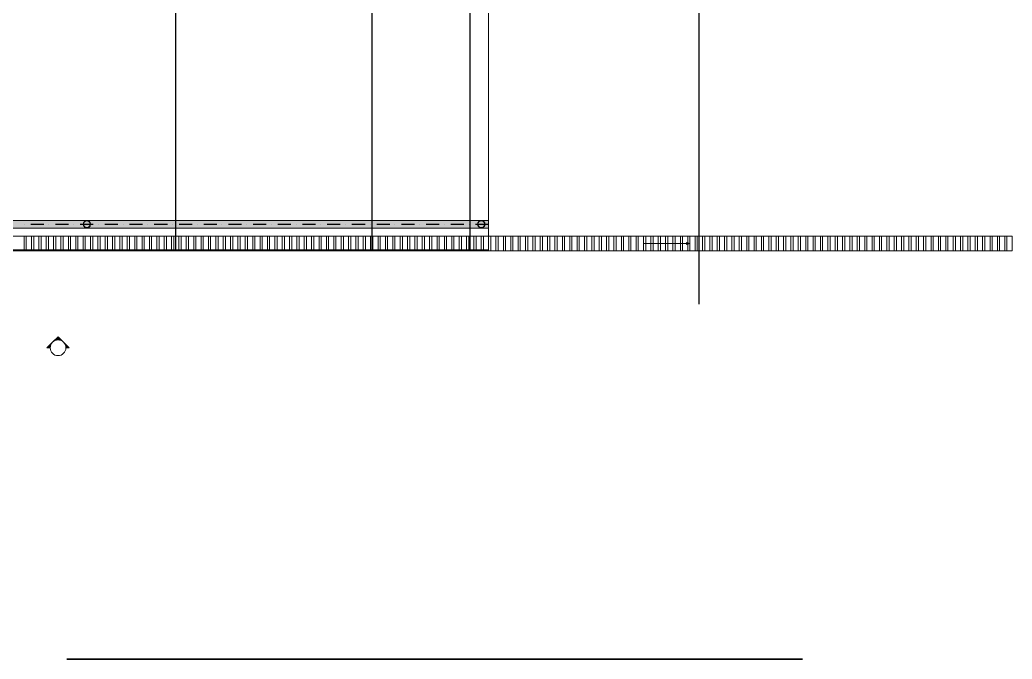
# Model space of a CAD drawing. Header units: inches. Extents: x 7565 to 90684, y 8795 to 31303.
# Drawn here: x 76982 to 90440, y 8892 to 17566 of the extents above; entities that cross this region are included whole.
import ezdxf

# ---------------------------------------------------------------- set-up
doc = ezdxf.new("R2010")
doc.units = ezdxf.units.IN
doc.header["$MEASUREMENT"] = 0
doc.layers.add('A-PlaceMent', color=50, linetype='Continuous')
doc.layers.add('PDF_Marker - Elevation', color=7, linetype='Continuous')
doc.layers.add('PDF_Interior$-$Furniture$', color=7, linetype='Continuous', true_color=0xaaaaaa)
doc.layers.add('PDF_Structural - Bearing', color=7, linetype='Continuous', true_color=0xfe847a)

msp = doc.modelspace()

# ---------------------------------------------------------------- hatches: boundary and pattern name
at = {"layer": 'PDF_Marker - Elevation', "transparency": 33554559}
msp.add_hatch(color=256, dxfattribs=at).paths.add_polyline_path([(77425, 13191), (77459, 13214), (77500, 13222), (77541, 13214), (77575, 13191), (77500, 13266)])

# ---------------------------------------------------------------- linework, layer by layer
at = {"layer": 'A-PlaceMent'}
for p, q in [((79100, 14431), (79100, 30673)), ((81760, 14431), (81760, 30673)), ((83090, 14431), (83090, 30673)), ((86190, 30363), (86190, 13710))]:
    msp.add_line(p, q, dxfattribs=at)
at = {"layer": 'PDF_Interior$-$Furniture$', "color": 136, "lineweight": 18, "true_color": 0x008080}
for points in [[(72439, 14841), (72439, 14839), (72439, 14835), (72439, 14828), (72439, 14753), (72439, 14747), (72439, 14743), (72439, 14741), (83339, 14741), (83339, 14743), (83339, 14747), (83339, 14753), (83339, 14828), (83339, 14835), (83339, 14839), (83339, 14841)], [(77891, 14843), (77916, 14837), (77934, 14818), (77941, 14793), (77934, 14768), (77916, 14750), (77891, 14743), (77866, 14750), (77848, 14768), (77841, 14793), (77848, 14818), (77866, 14837)], [(77891, 14840), (77868, 14834), (77850, 14817), (77844, 14793), (77850, 14770), (77868, 14753), (77891, 14747), (77914, 14753), (77931, 14770), (77938, 14793), (77931, 14817), (77914, 14834)], [(83241, 14843), (83266, 14837), (83284, 14818), (83291, 14793), (83284, 14768), (83266, 14750), (83241, 14743), (83216, 14750), (83198, 14768), (83191, 14793), (83198, 14818), (83216, 14837)], [(83241, 14840), (83218, 14834), (83200, 14817), (83194, 14793), (83200, 14770), (83218, 14753), (83241, 14747), (83264, 14753), (83281, 14770), (83288, 14793), (83281, 14817), (83264, 14834)]]:
    msp.add_lwpolyline(points, close=True, dxfattribs=at)
at = {"layer": 'PDF_Interior$-$Furniture$', "color": 161, "lineweight": 25, "true_color": 0x40a5ff}
for points in [[(77042, 14791), (77042, 14791)], [(77307, 14791), (77130, 14791)], [(77377, 14791), (77377, 14791)], [(77642, 14791), (77466, 14791)], [(77713, 14791), (77713, 14791)], [(77977, 14791), (77801, 14791)], [(77862, 14793), (77862, 14793)], [(78048, 14791), (78048, 14791)], [(78312, 14791), (78136, 14791)], [(78383, 14791), (78383, 14791)], [(78647, 14791), (78471, 14791)], [(78718, 14791), (78718, 14791)], [(78983, 14791), (78806, 14791)], [(79053, 14791), (79053, 14791)], [(79318, 14791), (79141, 14791)], [(79388, 14791), (79388, 14791)], [(79653, 14791), (79476, 14791)], [(79723, 14791), (79723, 14791)], [(79988, 14791), (79812, 14791)], [(80058, 14791), (80058, 14791)], [(80323, 14791), (80147, 14791)], [(80394, 14791), (80394, 14791)], [(80658, 14791), (80482, 14791)], [(80729, 14791), (80729, 14791)], [(80993, 14791), (80817, 14791)], [(81064, 14791), (81064, 14791)], [(81328, 14791), (81152, 14791)], [(81399, 14791), (81399, 14791)], [(81664, 14791), (81487, 14791)], [(81734, 14791), (81734, 14791)], [(81999, 14791), (81822, 14791)], [(82069, 14791), (82069, 14791)], [(82334, 14791), (82158, 14791)], [(82404, 14791), (82404, 14791)], [(82669, 14791), (82493, 14791)], [(82740, 14791), (82740, 14791)], [(83004, 14791), (82828, 14791)], [(83075, 14791), (83075, 14791)], [(83339, 14791), (83163, 14791)], [(83212, 14793), (83212, 14793)]]:
    msp.add_lwpolyline(points, dxfattribs=at)
at = {"layer": 'PDF_Interior$-$Furniture$', "color": 7, "lineweight": 13}
for points in [[(72440, 14631), (90440, 14631), (90440, 14431), (72440, 14431)], [(85442, 14531), (86023, 14531)]]:
    msp.add_lwpolyline(points, dxfattribs=at)
at = {"layer": 'PDF_Interior$-$Furniture$', "color": 8, "lineweight": 15, "true_color": 0x7f7f7f}
for points in [[(77040, 14431), (77040, 14631)], [(77070, 14431), (77070, 14631)], [(77140, 14431), (77140, 14631)], [(77170, 14431), (77170, 14631)], [(77240, 14431), (77240, 14631)], [(77270, 14431), (77270, 14631)], [(77340, 14431), (77340, 14631)], [(77370, 14431), (77370, 14631)], [(77440, 14431), (77440, 14631)], [(77470, 14431), (77470, 14631)], [(77540, 14431), (77540, 14631)], [(77570, 14431), (77570, 14631)], [(77640, 14431), (77640, 14631)], [(77670, 14431), (77670, 14631)], [(77740, 14431), (77740, 14631)], [(77770, 14431), (77770, 14631)], [(77840, 14431), (77840, 14631)], [(77870, 14431), (77870, 14631)], [(77940, 14431), (77940, 14631)], [(77970, 14431), (77970, 14631)], [(78040, 14431), (78040, 14631)], [(78070, 14431), (78070, 14631)], [(78140, 14431), (78140, 14631)], [(78170, 14431), (78170, 14631)], [(78240, 14431), (78240, 14631)], [(78270, 14431), (78270, 14631)], [(78340, 14431), (78340, 14631)], [(78370, 14431), (78370, 14631)], [(78440, 14431), (78440, 14631)], [(78470, 14431), (78470, 14631)], [(78540, 14431), (78540, 14631)], [(78570, 14431), (78570, 14631)], [(78640, 14431), (78640, 14631)], [(78670, 14431), (78670, 14631)], [(78740, 14431), (78740, 14631)], [(78770, 14431), (78770, 14631)], [(78840, 14431), (78840, 14631)], [(78870, 14431), (78870, 14631)], [(78940, 14431), (78940, 14631)], [(78970, 14431), (78970, 14631)], [(79040, 14431), (79040, 14631)], [(79070, 14431), (79070, 14631)], [(79140, 14431), (79140, 14631)], [(79170, 14431), (79170, 14631)], [(79240, 14431), (79240, 14631)], [(79270, 14431), (79270, 14631)], [(79340, 14431), (79340, 14631)], [(79370, 14431), (79370, 14631)], [(79440, 14431), (79440, 14631)], [(79470, 14431), (79470, 14631)], [(79540, 14431), (79540, 14631)], [(79570, 14431), (79570, 14631)], [(79640, 14431), (79640, 14631)], [(79670, 14431), (79670, 14631)], [(79740, 14431), (79740, 14631)], [(79770, 14431), (79770, 14631)], [(79840, 14431), (79840, 14631)], [(79870, 14431), (79870, 14631)], [(79940, 14431), (79940, 14631)], [(79970, 14431), (79970, 14631)], [(80040, 14431), (80040, 14631)], [(80070, 14431), (80070, 14631)], [(80140, 14431), (80140, 14631)], [(80170, 14431), (80170, 14631)], [(80240, 14431), (80240, 14631)], [(80270, 14431), (80270, 14631)], [(80340, 14431), (80340, 14631)], [(80370, 14431), (80370, 14631)], [(80440, 14431), (80440, 14631)], [(80470, 14431), (80470, 14631)], [(80540, 14431), (80540, 14631)], [(80570, 14431), (80570, 14631)], [(80640, 14431), (80640, 14631)], [(80670, 14431), (80670, 14631)], [(80740, 14431), (80740, 14631)], [(80770, 14431), (80770, 14631)], [(80840, 14431), (80840, 14631)], [(80870, 14431), (80870, 14631)], [(80940, 14431), (80940, 14631)], [(80970, 14431), (80970, 14631)], [(81040, 14431), (81040, 14631)], [(81070, 14431), (81070, 14631)], [(81140, 14431), (81140, 14631)], [(81170, 14431), (81170, 14631)], [(81240, 14431), (81240, 14631)], [(81270, 14431), (81270, 14631)], [(81340, 14431), (81340, 14631)], [(81370, 14431), (81370, 14631)], [(81440, 14431), (81440, 14631)], [(81470, 14431), (81470, 14631)], [(81540, 14431), (81540, 14631)], [(81570, 14431), (81570, 14631)], [(81640, 14431), (81640, 14631)], [(81670, 14431), (81670, 14631)], [(81740, 14431), (81740, 14631)], [(81770, 14431), (81770, 14631)], [(81840, 14431), (81840, 14631)], [(81870, 14431), (81870, 14631)], [(81940, 14431), (81940, 14631)], [(81970, 14431), (81970, 14631)], [(82040, 14431), (82040, 14631)], [(82070, 14431), (82070, 14631)], [(82140, 14431), (82140, 14631)], [(82170, 14431), (82170, 14631)], [(82240, 14431), (82240, 14631)], [(82270, 14431), (82270, 14631)], [(82340, 14431), (82340, 14631)], [(82370, 14431), (82370, 14631)], [(82440, 14431), (82440, 14631)], [(82470, 14431), (82470, 14631)], [(82540, 14431), (82540, 14631)], [(82570, 14431), (82570, 14631)], [(82640, 14431), (82640, 14631)], [(82670, 14431), (82670, 14631)], [(82740, 14431), (82740, 14631)], [(82770, 14431), (82770, 14631)], [(82840, 14431), (82840, 14631)], [(82870, 14431), (82870, 14631)], [(82940, 14431), (82940, 14631)], [(82970, 14431), (82970, 14631)], [(83040, 14431), (83040, 14631)], [(83070, 14431), (83070, 14631)], [(83140, 14431), (83140, 14631)], [(83170, 14431), (83170, 14631)], [(83240, 14431), (83240, 14631)], [(83270, 14431), (83270, 14631)], [(83340, 14431), (83340, 14631)], [(83370, 14431), (83370, 14631)], [(83440, 14431), (83440, 14631)], [(83470, 14431), (83470, 14631)], [(83540, 14431), (83540, 14631)], [(83570, 14431), (83570, 14631)], [(83640, 14431), (83640, 14631)], [(83670, 14431), (83670, 14631)], [(83740, 14431), (83740, 14631)], [(83770, 14431), (83770, 14631)], [(83840, 14431), (83840, 14631)], [(83870, 14431), (83870, 14631)], [(83940, 14431), (83940, 14631)], [(83970, 14431), (83970, 14631)], [(84040, 14431), (84040, 14631)], [(84070, 14431), (84070, 14631)], [(84140, 14431), (84140, 14631)], [(84170, 14431), (84170, 14631)], [(84240, 14431), (84240, 14631)], [(84270, 14431), (84270, 14631)], [(84340, 14431), (84340, 14631)], [(84370, 14431), (84370, 14631)], [(84440, 14431), (84440, 14631)], [(84470, 14431), (84470, 14631)], [(84540, 14431), (84540, 14631)], [(84570, 14431), (84570, 14631)], [(84640, 14431), (84640, 14631)], [(84670, 14431), (84670, 14631)], [(84740, 14431), (84740, 14631)], [(84770, 14431), (84770, 14631)], [(84840, 14431), (84840, 14631)], [(84870, 14431), (84870, 14631)], [(84940, 14431), (84940, 14631)], [(84970, 14431), (84970, 14631)], [(85040, 14431), (85040, 14631)], [(85070, 14431), (85070, 14631)], [(85140, 14431), (85140, 14631)], [(85170, 14431), (85170, 14631)], [(85240, 14431), (85240, 14631)], [(85270, 14431), (85270, 14631)], [(85340, 14431), (85340, 14631)], [(85370, 14431), (85370, 14631)], [(85440, 14431), (85440, 14631)], [(85470, 14431), (85470, 14631)], [(85540, 14431), (85540, 14631)], [(85570, 14431), (85570, 14631)], [(85640, 14431), (85640, 14631)], [(85670, 14431), (85670, 14631)], [(85740, 14431), (85740, 14631)], [(85770, 14431), (85770, 14631)], [(85840, 14431), (85840, 14631)], [(85870, 14431), (85870, 14631)], [(85940, 14431), (85940, 14631)], [(85970, 14431), (85970, 14631)], [(86040, 14431), (86040, 14631)], [(86070, 14431), (86070, 14631)], [(86140, 14431), (86140, 14631)], [(86170, 14431), (86170, 14631)], [(86240, 14431), (86240, 14631)], [(86270, 14431), (86270, 14631)], [(86340, 14431), (86340, 14631)], [(86370, 14431), (86370, 14631)], [(86440, 14431), (86440, 14631)], [(86470, 14431), (86470, 14631)], [(86540, 14431), (86540, 14631)], [(86570, 14431), (86570, 14631)], [(86640, 14431), (86640, 14631)], [(86670, 14431), (86670, 14631)], [(86740, 14431), (86740, 14631)], [(86770, 14431), (86770, 14631)], [(86840, 14431), (86840, 14631)], [(86870, 14431), (86870, 14631)], [(86940, 14431), (86940, 14631)], [(86970, 14431), (86970, 14631)], [(87040, 14431), (87040, 14631)], [(87070, 14431), (87070, 14631)], [(87140, 14431), (87140, 14631)], [(87170, 14431), (87170, 14631)], [(87240, 14431), (87240, 14631)], [(87270, 14431), (87270, 14631)], [(87340, 14431), (87340, 14631)], [(87370, 14431), (87370, 14631)], [(87440, 14431), (87440, 14631)], [(87470, 14431), (87470, 14631)], [(87540, 14431), (87540, 14631)], [(87570, 14431), (87570, 14631)], [(87640, 14431), (87640, 14631)], [(87670, 14431), (87670, 14631)], [(87740, 14431), (87740, 14631)], [(87770, 14431), (87770, 14631)], [(87840, 14431), (87840, 14631)], [(87870, 14431), (87870, 14631)], [(87940, 14431), (87940, 14631)], [(87970, 14431), (87970, 14631)], [(88040, 14431), (88040, 14631)], [(88070, 14431), (88070, 14631)], [(88140, 14431), (88140, 14631)], [(88170, 14431), (88170, 14631)], [(88240, 14431), (88240, 14631)], [(88270, 14431), (88270, 14631)], [(88340, 14431), (88340, 14631)], [(88370, 14431), (88370, 14631)], [(88440, 14431), (88440, 14631)], [(88470, 14431), (88470, 14631)], [(88540, 14431), (88540, 14631)], [(88570, 14431), (88570, 14631)], [(88640, 14431), (88640, 14631)], [(88670, 14431), (88670, 14631)], [(88740, 14431), (88740, 14631)], [(88770, 14431), (88770, 14631)], [(88840, 14431), (88840, 14631)], [(88870, 14431), (88870, 14631)], [(88940, 14431), (88940, 14631)], [(88970, 14431), (88970, 14631)], [(89040, 14431), (89040, 14631)], [(89070, 14431), (89070, 14631)], [(89140, 14431), (89140, 14631)], [(89170, 14431), (89170, 14631)], [(89240, 14431), (89240, 14631)], [(89270, 14431), (89270, 14631)], [(89340, 14431), (89340, 14631)], [(89370, 14431), (89370, 14631)], [(89440, 14431), (89440, 14631)], [(89470, 14431), (89470, 14631)], [(89540, 14431), (89540, 14631)], [(89570, 14431), (89570, 14631)], [(89640, 14431), (89640, 14631)], [(89670, 14431), (89670, 14631)], [(89740, 14431), (89740, 14631)], [(89770, 14431), (89770, 14631)], [(89840, 14431), (89840, 14631)], [(89870, 14431), (89870, 14631)], [(89940, 14431), (89940, 14631)], [(89970, 14431), (89970, 14631)], [(90040, 14431), (90040, 14631)], [(90070, 14431), (90070, 14631)], [(90140, 14431), (90140, 14631)], [(90170, 14431), (90170, 14631)], [(90240, 14431), (90240, 14631)], [(90270, 14431), (90270, 14631)], [(90340, 14431), (90340, 14631)], [(90370, 14431), (90370, 14631)]]:
    msp.add_lwpolyline(points, dxfattribs=at)
at = {"layer": 'PDF_Interior$-$Furniture$', "color": 7, "lineweight": 13}
msp.add_lwpolyline([(86023, 14544), (86070, 14531), (86023, 14519)], close=True, dxfattribs=at)
at = {"layer": 'PDF_Interior$-$Furniture$', "color": 7, "lineweight": 35}
msp.add_lwpolyline([(77620, 8892), (87597, 8892)], dxfattribs=at)
at = {"layer": 'PDF_Interior$-$Furniture$', "color": 7, "lineweight": 0}
for centre, radius in [((77891, 14793), 50), ((77891, 14793), 46.8), ((83241, 14793), 50), ((83241, 14793), 46.8)]:
    msp.add_circle(centre, radius, dxfattribs=at)
at = {"layer": 'PDF_Interior$-$Furniture$', "color": 7, "lineweight": 0, "true_color": 0xffffff, "transparency": 33554559}
for points in [[(83339, 14839), (83339, 14841), (72439, 14841)], [(83339, 14839), (72439, 14841), (72439, 14839)], [(83339, 14835), (83339, 14839), (72439, 14839)], [(83339, 14835), (72439, 14839), (72439, 14835)], [(83339, 14828), (83339, 14835), (72439, 14835)], [(83339, 14828), (72439, 14835), (72439, 14828)], [(83339, 14753), (83339, 14828), (72439, 14828)], [(83339, 14753), (72439, 14828), (72439, 14753)], [(83339, 14747), (83339, 14753), (72439, 14753)], [(83339, 14747), (72439, 14753), (72439, 14747)], [(83339, 14743), (83339, 14747), (72439, 14747)], [(83339, 14743), (72439, 14747), (72439, 14743)], [(83339, 14741), (83339, 14743), (72439, 14743)], [(83339, 14741), (72439, 14743), (72439, 14741)]]:
    msp.add_solid(points, dxfattribs=at)
at = {"layer": 'PDF_Interior$-$Furniture$', "color": 7, "lineweight": 0, "transparency": 33554559}
msp.add_solid([(86070, 14531), (86023, 14519), (86023, 14544)], dxfattribs=at)
at = {"layer": 'PDF_Marker - Elevation', "lineweight": 13}
msp.add_lwpolyline([(77500, 13222, 0.199051), (77425, 13191, 0.199051), (77394, 13116), (77350, 13116), (77425, 13191), (77500, 13266), (77575, 13191), (77650, 13116), (77606, 13116, 0.199039), (77575, 13191, 0.199041)], format="xyb", close=True, dxfattribs=at)
at = {"layer": 'PDF_Marker - Elevation', "lineweight": 0}
msp.add_circle((77500, 13116), 106, dxfattribs=at)
at = {"layer": 'PDF_Marker - Elevation', "lineweight": 13}
msp.add_circle((77500, 13116), 106, dxfattribs=at)
at = {"layer": 'PDF_Marker - Elevation', "lineweight": 0, "transparency": 33554559}
for points in [[(77350, 13116), (77394, 13116), (77425, 13191), (77402, 13157)], [(77650, 13116), (77606, 13116), (77575, 13191), (77598, 13157)]]:
    msp.add_solid(points, dxfattribs=at)
at = {"layer": 'PDF_Structural - Bearing', "color": 123, "lineweight": 18, "true_color": 0x71cebe}
msp.add_lwpolyline([(66590, 17843), (66590, 14443), (83340, 14443), (83340, 17843), (88110, 17843), (88110, 28673), (83340, 28673), (83340, 30673), (72440, 30673), (66590, 30673)], close=True, dxfattribs=at)

doc.saveas('drawing.dxf')
